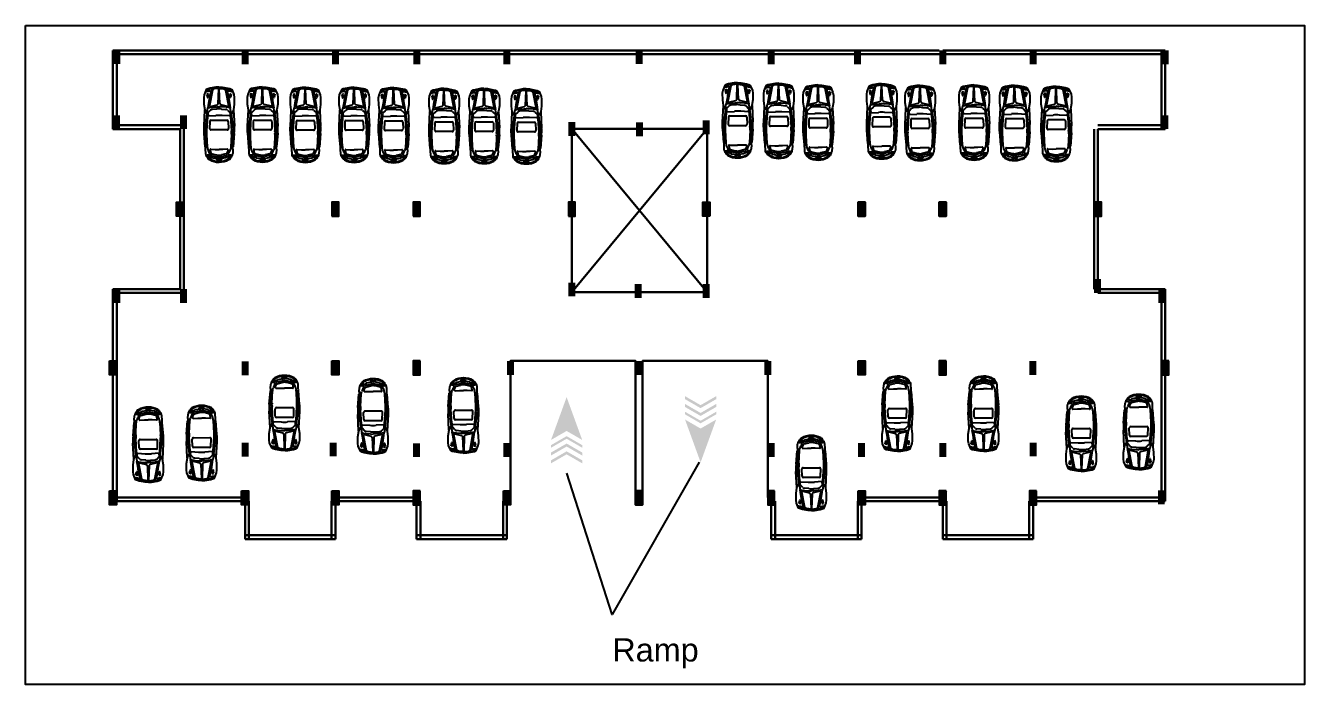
# Model space of a CAD drawing. Header units: metres. Extents: x -72765 to 212724, y -99942 to -66417.
# Drawn here: x 73953 to 137689, y -99304 to -66473 of the extents above; entities that cross this region are included whole.
import ezdxf
from ezdxf import colors
from ezdxf.entities.mleader import LeaderData, LeaderLine
from ezdxf.math import Vec2, Vec3

# ---------------------------------------------------------------- set-up
doc = ezdxf.new("R2010")
doc.units = ezdxf.units.M
doc.header["$MEASUREMENT"] = 0
for name, color, linetype in [('Beam', 6, 'Continuous'), ('cad-block.com', 7, 'Continuous'), ('column', 1, 'Continuous'), ('Hatch', 253, 'Continuous')]:
    doc.layers.add(name, color=color, linetype=linetype)
doc.layers.add('Wall', color=7, linetype='Continuous', lineweight=30)
doc.styles.get("Standard").update_dxf_attribs({"font": 'arial.ttf'})

# ---------------------------------------------------------------- blocks, each defined once
blk = doc.blocks.new('A$C7FB7262A')
for p, q in [((79, 1072), (119, 1249)), ((119, 1249), (163, 1324)), ((153, 1223), (163, 1346)), ((232, 1380), (226, 1354)), ((346, 1234), (338, 1266)), ((340, 1291), (351, 1320)), ((502, 1276), (346, 1234)), ((351, 1320), (502, 1288)), ((1264, 1316), (1002, 1272)), ((1091, 1427), (1877, 1468)), ((1109, 1139), (1232, 1264)), ((1249, 1270), (1366, 1262)), ((1258, 1313), (1946, 1388)), ((1274, 1324), (1431, 1288)), ((1386, 1239), (1366, 886)), ((1431, 1288), (2099, 1330)), ((2148, 1387), (2888, 1299)), ((2219, 1463), (2861, 1411)), ((2265, 1332), (2879, 1306)), ((2431, 1351), (2665, 1386)), ((2879, 1306), (2993, 1276)), ((2974, 1400), (3182, 1389)), ((3333, 1329), (3272, 1333)), ((3297, 1338), (3325, 1327)), ((3343, 1191), (3343, 1318)), ((3346, 1318), (3372, 1307)), ((42, 791), (49, 926)), ((42, 676), (50, 541)), ((49, 926), (79, 1072)), ((201, 1212), (153, 1223)), ((195, 1149), (192, 1106)), ((1053, 857), (1072, 1060)), ((1586, 359), (1585, 1111)), ((1648, 1176), (1987, 1187)), ((2054, 1122), (2055, 349)), ((2978, 1138), (2990, 920)), ((2990, 920), (2990, 738)), ((2991, 553), (2990, 735)), ((3003, 1161), (3125, 1147)), ((3158, 1199), (3236, 1145)), ((3200, 1081), (3252, 854)), ((3200, 393), (3253, 619)), ((3273, 1105), (3315, 1097)), ((3275, 1171), (3334, 1181)), ((3288, 1065), (3335, 842)), ((3289, 408), (3335, 631)), ((3315, 1097), (3396, 1048)), ((3325, 1180), (3373, 1062)), ((3396, 1048), (3440, 779)), ((3396, 425), (3440, 695)), ((3426, 870), (3482, 846)), ((3426, 604), (3482, 628)), ((3482, 846), (3503, 793)), ((3482, 628), (3503, 681)), ((3503, 793), (3506, 737)), ((3503, 681), (3506, 737)), ((50, 541), (80, 395)), ((80, 395), (120, 219)), ((120, 219), (164, 143)), ((202, 255), (154, 245)), ((154, 245), (164, 121)), ((196, 319), (193, 361)), ((233, 87), (227, 114)), ((347, 234), (339, 201)), ((341, 177), (352, 148)), ((503, 192), (347, 234)), ((352, 148), (503, 180)), ((1265, 153), (1003, 197)), ((1053, 611), (1073, 409)), ((1092, 42), (1878, 3)), ((1110, 330), (1233, 205)), ((1250, 199), (1367, 208)), ((1259, 156), (1947, 83)), ((1275, 146), (1432, 182)), ((1387, 231), (1367, 584)), ((1432, 182), (2101, 141)), ((1649, 294), (1988, 284)), ((2149, 84), (2889, 174)), ((2220, 8), (2863, 61)), ((2266, 139), (2880, 167)), ((2432, 120), (2667, 86)), ((2880, 167), (2994, 197)), ((2975, 73), (3183, 84)), ((2979, 334), (2991, 553)), ((3003, 312), (3126, 326)), ((3159, 274), (3236, 328)), ((3334, 145), (3273, 141)), ((3274, 368), (3315, 376)), ((3276, 303), (3335, 293)), ((3298, 135), (3326, 146)), ((3315, 376), (3396, 425)), ((3326, 293), (3374, 412)), ((3344, 282), (3344, 156)), ((3347, 156), (3373, 166))]:
    blk.add_line(p, q)
for points in [[(0, 742), (5, 889), (54, 1162), (79, 1256), (123, 1343), (365, 1444), (499, 1463), (820, 1463), (1086, 1422), (1264, 1346)], [(71, 739), (95, 971), (140, 1065), (239, 1128), (389, 1178), (768, 1232), (1002, 1272), (970, 1070), (953, 859), (946, 734)], [(0, 725), (5, 578), (55, 305), (80, 211), (124, 125), (367, 24), (500, 5), (821, 6), (1088, 47), (1265, 123)], [(71, 728), (95, 497), (141, 402), (239, 339), (390, 290), (769, 237), (1003, 197), (970, 399), (954, 610), (946, 734)], [(143, 1047), (878, 1192), (919, 1177), (926, 1147), (846, 820), (788, 772), (92, 747)], [(144, 420), (879, 277), (920, 292), (927, 322), (847, 649), (788, 697), (92, 721)]]:
    blk.add_lwpolyline(points)
for centre, radius, start, end in [((1491, 1060), 1299, 166.91658, 176.08111), ((381, 1276), 43.3, 159.97873, 192.53841), ((500, 1282), 6.5, 284.96001, 78.11246), ((1248, 1249), 21.7, 85.71507, 135.30465), ((1365, 1240), 21.7, 356.72561, 85.71507), ((2010, -1127), 2598, 85.39524, 92.94517), ((2046, 1243), 176, 54.64918, 124.77695), ((2198, -226), 1559, 87.54913, 93.62371), ((2892, -157), 1559, 86.99981, 98.3676), ((2861, 773), 520, 55.07004, 75.25506), ((3170, 1147), 242, 57.32995, 87.18237), ((3573, 1258), 310, 166.09608, 196.35351), ((3332, 1318), 10.8, 0, 86.33043), ((2831, 784), 722, 356.24509, 44.51945), ((3321, 1187), 130, 46.38363, 67.20138), ((3155, 1013), 371, 30.45768, 46.38363), ((1080, 735), 1039, 176.89416, 183.21881), ((2346, 736), 1299, 174.62136, 185.49162), ((1201, 1048), 130, 135.30465, 174.62136), ((3960, 737), 2598, 176.72561, 183.38736), ((1650, 1111), 65, 91.82012, 179.9989), ((1989, 1122), 65, 359.92446, 91.82012), ((3000, 1140), 21.7, 83.37601, 183.11504), ((3115, 1061), 86.6, 13.12265, 83.37601), ((3161, 1038), 130, 11.76937, 55.07004), ((2746, 736), 520, 346.99033, 13.12265), ((3332, 1191), 10.8, 279.60772, 0), ((2826, 736), 520, 348.3436, 11.76937), ((2831, 688), 722, 315.59352, 3.86789), ((3184, 737), 260, 350.72464, 9.38834), ((2731, 764), 863, 358.06945, 30.45768), ((2732, 709), 863, 329.65529, 2.04353), ((1492, 410), 1299, 184.03187, 193.1964), ((382, 192), 43.3, 167.57457, 200.13424), ((502, 186), 6.5, 282.00051, 75.15297), ((1202, 421), 130, 185.49162, 224.80833), ((1249, 220), 21.7, 224.80833, 274.3979), ((1366, 229), 21.7, 274.3979, 3.38736), ((1651, 359), 65, 180.11408, 268.29286), ((2006, 2598), 2598, 267.1678, 274.71773), ((2047, 228), 176, 235.33603, 305.46379), ((1990, 349), 65, 268.29286, 0.18852), ((2196, 1697), 1559, 266.48926, 272.56385), ((2890, 1629), 1559, 261.74537, 273.11317), ((3001, 333), 21.7, 176.99794, 276.73697), ((2861, 699), 520, 284.85791, 305.04293), ((3116, 412), 86.6, 276.73697, 346.99033), ((3171, 326), 242, 272.9306, 302.78303), ((3162, 435), 130, 305.04293, 348.3436), ((3574, 216), 310, 163.75946, 194.01689), ((3333, 156), 10.8, 273.78255, 0.11298), ((3333, 282), 10.8, 0.11298, 80.50526), ((3322, 286), 130, 292.9116, 313.72935), ((3155, 460), 371, 313.72935, 329.65529)]:
    blk.add_arc(centre, radius, start, end)

msp = doc.modelspace()

# ---------------------------------------------------------------- hatches: boundary and pattern name
at = {"layer": 'column'}
h = msp.add_hatch(color=256, dxfattribs=at)
h.dxf.hatch_style = 1
h.paths.add_polyline_path([(78671.99778, -68394.39324), (78325.45137, -68394.39324), (78325.45137, -67701.30042), (78671.99778, -67701.30042)])
h = msp.add_hatch(color=256, dxfattribs=at)
h.dxf.hatch_style = 1
h.paths.add_polyline_path([(84717.30746, -67706.44907), (85063.85388, -67706.44907), (85063.85388, -68399.5419), (84717.30746, -68399.5419)])
h = msp.add_hatch(color=256, dxfattribs=at)
h.dxf.hatch_style = 1
h.paths.add_polyline_path([(89222.41085, -67714.30548), (89568.95727, -67714.30548), (89568.95727, -68407.3983), (89222.41085, -68407.3983)])
h = msp.add_hatch(color=256, dxfattribs=at)
h.dxf.hatch_style = 1
h.paths.add_polyline_path([(93621.89684, -67718.98418), (93275.35043, -67718.98418), (93275.35043, -68412.07701), (93621.89684, -68412.07701)])
h = msp.add_hatch(color=256, dxfattribs=at)
h.dxf.hatch_style = 1
h.paths.add_polyline_path([(98117.10216, -67706.44907), (97770.55575, -67706.44907), (97770.55575, -68399.5419), (98117.10216, -68399.5419)])
h = msp.add_hatch(color=256, dxfattribs=at)
h.dxf.hatch_style = 1
h.paths.add_polyline_path([(104701.48404, -67695.65132), (104354.93763, -67695.65132), (104354.93763, -68388.74414), (104701.48404, -68388.74414)])
h = msp.add_hatch(color=256, dxfattribs=at)
h.dxf.hatch_style = 1
h.paths.add_polyline_path([(110939.31951, -67702.73868), (111285.86592, -67702.73868), (111285.86592, -68395.83151), (110939.31951, -68395.83151)])
h = msp.add_hatch(color=256, dxfattribs=at)
h.dxf.hatch_style = 1
h.paths.add_polyline_path([(115235.17815, -67704.4802), (115581.72456, -67704.4802), (115581.72456, -68397.57303), (115235.17815, -68397.57303)])
h = msp.add_hatch(color=256, dxfattribs=at)
h.dxf.hatch_style = 1
h.paths.add_polyline_path([(119834.01082, -67706.44907), (119487.4644, -67706.44907), (119487.4644, -68399.5419), (119834.01082, -68399.5419)])
h = msp.add_hatch(color=256, dxfattribs=at)
h.dxf.hatch_style = 1
h.paths.add_polyline_path([(124339.11421, -67717.87515), (123992.56779, -67717.87515), (123992.56779, -68410.96798), (124339.11421, -68410.96798)])
h = msp.add_hatch(color=256, dxfattribs=at)
h.dxf.hatch_style = 1
h.paths.add_polyline_path([(130576.94967, -68399.5419), (130923.49609, -68399.5419), (130923.49609, -67706.44907), (130576.94967, -67706.44907)])
h = msp.add_hatch(color=256, dxfattribs=at)
h.dxf.hatch_style = 1
h.paths.add_polyline_path([(78652.74521, -71633.97511), (78306.19879, -71633.97511), (78306.19879, -70940.88228), (78652.74521, -70940.88228)])
h = msp.add_hatch(color=256, dxfattribs=at)
h.dxf.hatch_style = 1
h.paths.add_polyline_path([(82002.69388, -71633.97511), (81656.14747, -71633.97511), (81656.14747, -70940.88228), (82002.69388, -70940.88228)])
h = msp.add_hatch(color=256, dxfattribs=at)
h.dxf.hatch_style = 1
h.paths.add_polyline_path([(101351.53537, -71971.90063), (101004.98895, -71971.90063), (101004.98895, -71278.8078), (101351.53537, -71278.8078)])
h = msp.add_hatch(color=256, dxfattribs=at)
h.dxf.hatch_style = 1
h.paths.add_polyline_path([(104719.26384, -71292.52626), (104372.71743, -71292.52626), (104372.71743, -71985.61909), (104719.26384, -71985.61909)])
h = msp.add_hatch(color=256, dxfattribs=at)
h.dxf.hatch_style = 1
h.paths.add_polyline_path([(108051.43272, -71895.35186), (107704.8863, -71895.35186), (107704.8863, -71202.25903), (108051.43272, -71202.25903)])
h = msp.add_hatch(color=256, dxfattribs=at)
h.dxf.hatch_style = 1
h.paths.add_polyline_path([(130904.24351, -71633.97511), (130557.69709, -71633.97511), (130557.69709, -70940.88228), (130904.24351, -70940.88228)])
h = msp.add_hatch(color=256, dxfattribs=at)
h.dxf.hatch_style = 1
h.paths.add_polyline_path([(81482.87426, -75965.80529), (81829.42067, -75965.80529), (81829.42067, -75272.71246), (81482.87426, -75272.71246)])
h = msp.add_hatch(color=256, dxfattribs=at)
h.dxf.hatch_style = 1
h.paths.add_polyline_path([(89568.95727, -75965.80529), (89222.41085, -75965.80529), (89222.41085, -75272.71246), (89568.95727, -75272.71246)])
h = msp.add_hatch(color=256, dxfattribs=at)
h.dxf.hatch_style = 1
h.paths.add_polyline_path([(93611.99877, -75965.80529), (93265.45236, -75965.80529), (93265.45236, -75272.71246), (93611.99877, -75272.71246)])
h = msp.add_hatch(color=256, dxfattribs=at)
h.dxf.hatch_style = 1
h.paths.add_polyline_path([(101351.53537, -75965.80529), (101004.98895, -75965.80529), (101004.98895, -75272.71246), (101351.53537, -75272.71246)])
h = msp.add_hatch(color=256, dxfattribs=at)
h.dxf.hatch_style = 1
h.paths.add_polyline_path([(107704.8863, -75965.80529), (108051.43272, -75965.80529), (108051.43272, -75272.71246), (107704.8863, -75272.71246)])
h = msp.add_hatch(color=256, dxfattribs=at)
h.dxf.hatch_style = 1
h.paths.add_polyline_path([(115444.4229, -75965.80529), (115790.96931, -75965.80529), (115790.96931, -75272.71246), (115444.4229, -75272.71246)])
h = msp.add_hatch(color=256, dxfattribs=at)
h.dxf.hatch_style = 1
h.paths.add_polyline_path([(115790.96931, -75965.80529), (115444.4229, -75965.80529), (115444.4229, -75272.71246), (115790.96931, -75272.71246)])
h = msp.add_hatch(color=256, dxfattribs=at)
h.dxf.hatch_style = 1
h.paths.add_polyline_path([(119487.4644, -75965.80529), (119834.01082, -75965.80529), (119834.01082, -75272.71246), (119487.4644, -75272.71246)])
h = msp.add_hatch(color=256, dxfattribs=at)
h.dxf.hatch_style = 1
h.paths.add_polyline_path([(119834.01082, -75965.80529), (119487.4644, -75965.80529), (119487.4644, -75272.71246), (119834.01082, -75272.71246)])
h = msp.add_hatch(color=256, dxfattribs=at)
h.dxf.hatch_style = 1
h.paths.add_polyline_path([(127573.54741, -75965.80529), (127227.001, -75965.80529), (127227.001, -75272.71246), (127573.54741, -75272.71246)])
h = msp.add_hatch(color=256, dxfattribs=at)
h.dxf.hatch_style = 1
h.paths.add_polyline_path([(78671.99778, -80293.27818), (78325.45137, -80293.27818), (78325.45137, -79600.18535), (78671.99778, -79600.18535)])
h = msp.add_hatch(color=256, dxfattribs=at)
h.dxf.hatch_style = 1
h.paths.add_polyline_path([(81997.58672, -80290.96297), (81651.04031, -80290.96297), (81651.04031, -79597.87014), (81997.58672, -79597.87014)])
h = msp.add_hatch(color=256, dxfattribs=at)
h.dxf.hatch_style = 1
h.paths.add_polyline_path([(101351.53537, -79971.02636), (101004.98895, -79971.02636), (101004.98895, -79277.93353), (101351.53537, -79277.93353)])
h = msp.add_hatch(color=256, dxfattribs=at)
h.dxf.hatch_style = 1
h.paths.add_polyline_path([(104653.27425, -79356.38907), (104306.72783, -79356.38907), (104306.72783, -80049.4819), (104653.27425, -80049.4819)])
h = msp.add_hatch(color=256, dxfattribs=at)
h.dxf.hatch_style = 1
h.paths.add_polyline_path([(108051.43272, -80042.87044), (107704.8863, -80042.87044), (107704.8863, -79349.77761), (108051.43272, -79349.77761)])
h = msp.add_hatch(color=256, dxfattribs=at)
h.dxf.hatch_style = 1
h.paths.add_polyline_path([(127554.29483, -79797.06843), (127207.74842, -79797.06843), (127207.74842, -79103.9756), (127554.29483, -79103.9756)])
h = msp.add_hatch(color=256, dxfattribs=at)
h.dxf.hatch_style = 1
h.paths.add_polyline_path([(130747.51499, -80298.11965), (130400.96858, -80298.11965), (130400.96858, -79605.02682), (130747.51499, -79605.02682)])
h = msp.add_hatch(color=256, dxfattribs=at)
h.dxf.hatch_style = 1
h.paths.add_polyline_path([(78479.472, -83185.52226), (78132.92558, -83185.52226), (78132.92558, -83878.61509), (78479.472, -83878.61509)])
h = msp.add_hatch(color=256, dxfattribs=at)
h.dxf.hatch_style = 1
h.paths.add_polyline_path([(85076.81114, -83899.37949), (84730.26473, -83899.37949), (84730.26473, -83206.28666), (85076.81114, -83206.28666)])
h = msp.add_hatch(color=256, dxfattribs=at)
h.dxf.hatch_style = 1
h.paths.add_polyline_path([(89568.95727, -83185.52226), (89222.41085, -83185.52226), (89222.41085, -83878.61509), (89568.95727, -83878.61509)])
h = msp.add_hatch(color=256, dxfattribs=at)
h.dxf.hatch_style = 1
h.paths.add_polyline_path([(93265.45236, -83185.52226), (93611.99877, -83185.52226), (93611.99877, -83878.61509), (93265.45236, -83878.61509)])
h = msp.add_hatch(color=256, dxfattribs=at)
h.dxf.hatch_style = 1
h.paths.add_polyline_path([(98290.37537, -83878.61509), (97943.82896, -83878.61509), (97943.82896, -83185.52226), (98290.37537, -83185.52226)])
h = msp.add_hatch(color=256, dxfattribs=at)
h.dxf.hatch_style = 1
h.paths.add_polyline_path([(104354.93763, -83185.52226), (104701.48404, -83185.52226), (104701.48404, -83878.61509), (104354.93763, -83878.61509)])
h = msp.add_hatch(color=256, dxfattribs=at)
h.dxf.hatch_style = 1
h.paths.add_polyline_path([(110766.0463, -83880.64735), (111112.59271, -83880.64735), (111112.59271, -83187.55452), (110766.0463, -83187.55452)])
h = msp.add_hatch(color=256, dxfattribs=at)
h.dxf.hatch_style = 1
h.paths.add_polyline_path([(115790.96931, -83185.52226), (115444.4229, -83185.52226), (115444.4229, -83878.61509), (115790.96931, -83878.61509)])
h = msp.add_hatch(color=256, dxfattribs=at)
h.dxf.hatch_style = 1
h.paths.add_polyline_path([(119487.4644, -83185.52226), (119834.01082, -83185.52226), (119834.01082, -83878.61509), (119487.4644, -83878.61509)])
h = msp.add_hatch(color=256, dxfattribs=at)
h.dxf.hatch_style = 1
h.paths.add_polyline_path([(123983.90261, -83189.74365), (124330.44903, -83189.74365), (124330.44903, -83882.83648), (123983.90261, -83882.83648)])
h = msp.add_hatch(color=256, dxfattribs=at)
h.dxf.hatch_style = 1
h.paths.add_polyline_path([(130576.94967, -83185.52226), (130923.49609, -83185.52226), (130923.49609, -83878.61509), (130576.94967, -83878.61509)])
h = msp.add_hatch(color=256, dxfattribs=at)
h.dxf.hatch_style = 1
h.paths.add_polyline_path([(85063.85388, -87952.74558), (84717.30746, -87952.74558), (84717.30746, -87259.65275), (85063.85388, -87259.65275)])
h = msp.add_hatch(color=256, dxfattribs=at)
h.dxf.hatch_style = 1
h.paths.add_polyline_path([(89454.67177, -87943.57879), (89108.12535, -87943.57879), (89108.12535, -87250.48596), (89454.67177, -87250.48596)])
h = msp.add_hatch(color=256, dxfattribs=at)
h.dxf.hatch_style = 1
h.paths.add_polyline_path([(93611.99877, -87976.58097), (93265.45236, -87976.58097), (93265.45236, -87283.48814), (93611.99877, -87283.48814)])
h = msp.add_hatch(color=256, dxfattribs=at)
h.dxf.hatch_style = 1
h.paths.add_polyline_path([(98113.03751, -87964.5723), (97766.4911, -87964.5723), (97766.4911, -87271.47947), (98113.03751, -87271.47947)])
h = msp.add_hatch(color=256, dxfattribs=at)
h.dxf.hatch_style = 1
h.paths.add_polyline_path([(111285.86592, -87964.40768), (110939.31951, -87964.40768), (110939.31951, -87271.31485), (111285.86592, -87271.31485)])
h = msp.add_hatch(color=256, dxfattribs=at)
h.dxf.hatch_style = 1
h.paths.add_polyline_path([(115790.96931, -87964.40768), (115444.4229, -87964.40768), (115444.4229, -87271.31485), (115790.96931, -87271.31485)])
h = msp.add_hatch(color=256, dxfattribs=at)
h.dxf.hatch_style = 1
h.paths.add_polyline_path([(119834.01082, -87964.40768), (119487.4644, -87964.40768), (119487.4644, -87271.31485), (119834.01082, -87271.31485)])
h = msp.add_hatch(color=256, dxfattribs=at)
h.dxf.hatch_style = 1
h.paths.add_polyline_path([(124339.11421, -87942.23583), (123992.56779, -87942.23583), (123992.56779, -87249.143), (124339.11421, -87249.143)])
h = msp.add_hatch(color=256, dxfattribs=at)
h.dxf.hatch_style = 1
h.paths.add_polyline_path([(78479.472, -89654.38867), (78132.92558, -89654.38867), (78132.92558, -90347.4815), (78479.472, -90347.4815)])
h = msp.add_hatch(color=256, dxfattribs=at)
h.dxf.hatch_style = 1
h.paths.add_polyline_path([(85063.85388, -89654.38867), (84717.30746, -89654.38867), (84717.30746, -90347.4815), (85063.85388, -90347.4815)])
h = msp.add_hatch(color=256, dxfattribs=at)
h.dxf.hatch_style = 1
h.paths.add_polyline_path([(89568.95727, -89654.38867), (89222.41085, -89654.38867), (89222.41085, -90347.4815), (89568.95727, -90347.4815)])
h = msp.add_hatch(color=256, dxfattribs=at)
h.dxf.hatch_style = 1
h.paths.add_polyline_path([(93265.45236, -89654.38867), (93611.99877, -89654.38867), (93611.99877, -90347.4815), (93265.45236, -90347.4815)])
h = msp.add_hatch(color=256, dxfattribs=at)
h.dxf.hatch_style = 1
h.paths.add_polyline_path([(98117.10216, -89654.38867), (97770.55575, -89654.38867), (97770.55575, -90347.4815), (98117.10216, -90347.4815)])
h = msp.add_hatch(color=256, dxfattribs=at)
h.dxf.hatch_style = 1
h.paths.add_polyline_path([(104701.48404, -89654.38867), (104354.93763, -89654.38867), (104354.93763, -90347.4815), (104701.48404, -90347.4815)])
h = msp.add_hatch(color=256, dxfattribs=at)
h.dxf.hatch_style = 1
h.paths.add_polyline_path([(104354.93763, -89654.38867), (104701.48404, -89654.38867), (104701.48404, -90347.4815), (104354.93763, -90347.4815)])
h = msp.add_hatch(color=256, dxfattribs=at)
h.dxf.hatch_style = 1
h.paths.add_polyline_path([(110939.31951, -89654.38867), (111285.86592, -89654.38867), (111285.86592, -90347.4815), (110939.31951, -90347.4815)])
h = msp.add_hatch(color=256, dxfattribs=at)
h.dxf.hatch_style = 1
h.paths.add_polyline_path([(115790.96931, -89654.38867), (115444.4229, -89654.38867), (115444.4229, -90347.4815), (115790.96931, -90347.4815)])
h = msp.add_hatch(color=256, dxfattribs=at)
h.dxf.hatch_style = 1
h.paths.add_polyline_path([(119487.4644, -89654.38867), (119834.01082, -89654.38867), (119834.01082, -90347.4815), (119487.4644, -90347.4815)])
h = msp.add_hatch(color=256, dxfattribs=at)
h.dxf.hatch_style = 1
h.paths.add_polyline_path([(123992.56779, -89654.38867), (124339.11421, -89654.38867), (124339.11421, -90347.4815), (123992.56779, -90347.4815)])
h = msp.add_hatch(color=256, dxfattribs=at)
h.dxf.hatch_style = 1
h.paths.add_polyline_path([(130384.42389, -89635.13609), (130730.9703, -89635.13609), (130730.9703, -90328.22892), (130384.42389, -90328.22892)])
at = {"layer": 'Hatch'}
h = msp.add_hatch(color=256, dxfattribs=at)
h.dxf.hatch_style = 1
h.paths.add_polyline_path([(101693.79444, -88286.29534), (100918.03192, -87838.40864), (100142.26941, -88286.29534), (100142.26941, -88136.76133), (100918.03192, -87688.87463), (101693.79444, -88136.76133)])
h.paths.add_polyline_path([(101693.79444, -87897.79458), (100918.03192, -87449.90788), (100142.26941, -87897.79458), (100142.26941, -87748.26057), (100918.03192, -87300.37387), (101693.79444, -87748.26057)])
h.paths.add_polyline_path([(101693.79444, -87379.79356), (101693.79444, -87509.29382), (100918.03192, -87061.40712), (100142.26941, -87509.29382), (100142.26941, -87379.79356), (100918.03192, -86931.90687)])
h.paths.add_polyline_path([(100142.26941, -87120.79306), (100918.03192, -86672.90636), (101693.79444, -87120.79306), (100918.03192, -84989.40306)])
h = msp.add_hatch(color=256, dxfattribs=at)
h.dxf.hatch_style = 1
h.paths.add_polyline_path([(108371.082, -84939.99123), (107595.31948, -85387.87793), (106819.55697, -84939.99123), (106819.55697, -85089.52525), (107595.31948, -85537.41195), (108371.082, -85089.52525)])
h.paths.add_polyline_path([(108371.082, -85328.492), (107595.31948, -85776.37869), (106819.55697, -85328.492), (106819.55697, -85478.02601), (107595.31948, -85925.91271), (108371.082, -85478.02601)])
h.paths.add_polyline_path([(108371.082, -85846.49301), (108371.082, -85716.99276), (107595.31948, -86164.87946), (106819.55697, -85716.99276), (106819.55697, -85846.49301), (107595.31948, -86294.37971)])
h.paths.add_polyline_path([(106819.55697, -86105.49352), (107595.31948, -86553.38022), (108371.082, -86105.49352), (107595.31948, -88236.88352)])

# ---------------------------------------------------------------- linework, layer by layer
at = {"layer": 'Beam', "color": 3}
msp.add_lwpolyline([(73953.38097, -66472.69482), (137688.6037, -66472.69482), (137688.6037, -99304.28313), (73953.38097, -99304.28313)], close=True, dxfattribs=at)
at = {"layer": 'column'}
msp.add_line((119834.01082, -89654.38867), (119487.4644, -90347.4815), dxfattribs=at)
for points in [[(81829.42067, -75965.80529), (81482.87426, -75965.80529), (81482.87426, -75272.71246), (81829.42067, -75272.71246)], [(89222.41085, -75965.80529), (89568.95727, -75965.80529), (89568.95727, -75272.71246), (89222.41085, -75272.71246)], [(93265.45236, -75965.80529), (93611.99877, -75965.80529), (93611.99877, -75272.71246), (93265.45236, -75272.71246)], [(101004.98895, -75965.80529), (101351.53537, -75965.80529), (101351.53537, -75272.71246), (101004.98895, -75272.71246)], [(108051.43272, -75965.80529), (107704.8863, -75965.80529), (107704.8863, -75272.71246), (108051.43272, -75272.71246)], [(115790.96931, -75965.80529), (115444.4229, -75965.80529), (115444.4229, -75272.71246), (115790.96931, -75272.71246)], [(115444.4229, -75965.80529), (115790.96931, -75965.80529), (115790.96931, -75272.71246), (115444.4229, -75272.71246)], [(119834.01082, -75965.80529), (119487.4644, -75965.80529), (119487.4644, -75272.71246), (119834.01082, -75272.71246)], [(119487.4644, -75965.80529), (119834.01082, -75965.80529), (119834.01082, -75272.71246), (119487.4644, -75272.71246)], [(127227.001, -75965.80529), (127573.54741, -75965.80529), (127573.54741, -75272.71246), (127227.001, -75272.71246)], [(78132.92558, -83185.52226), (78479.472, -83185.52226), (78479.472, -83878.61509), (78132.92558, -83878.61509)], [(89222.41085, -83185.52226), (89568.95727, -83185.52226), (89568.95727, -83878.61509), (89222.41085, -83878.61509)], [(93611.99877, -83185.52226), (93265.45236, -83185.52226), (93265.45236, -83878.61509), (93611.99877, -83878.61509)], [(115444.4229, -83185.52226), (115790.96931, -83185.52226), (115790.96931, -83878.61509), (115444.4229, -83878.61509)], [(119834.01082, -83185.52226), (119487.4644, -83185.52226), (119487.4644, -83878.61509), (119834.01082, -83878.61509)], [(130923.49609, -83185.52226), (130576.94967, -83185.52226), (130576.94967, -83878.61509), (130923.49609, -83878.61509)], [(78132.92558, -89654.38867), (78479.472, -89654.38867), (78479.472, -90347.4815), (78132.92558, -90347.4815)], [(84717.30746, -89654.38867), (85063.85388, -89654.38867), (85063.85388, -90347.4815), (84717.30746, -90347.4815)], [(89222.41085, -89654.38867), (89568.95727, -89654.38867), (89568.95727, -90347.4815), (89222.41085, -90347.4815)], [(93611.99877, -89654.38867), (93265.45236, -89654.38867), (93265.45236, -90347.4815), (93611.99877, -90347.4815)], [(97770.55575, -89654.38867), (98117.10216, -89654.38867), (98117.10216, -90347.4815), (97770.55575, -90347.4815)], [(104354.93763, -89654.38867), (104701.48404, -89654.38867), (104701.48404, -90347.4815), (104354.93763, -90347.4815)], [(104701.48404, -89654.38867), (104354.93763, -89654.38867), (104354.93763, -90347.4815), (104701.48404, -90347.4815)], [(111285.86592, -89654.38867), (110939.31951, -89654.38867), (110939.31951, -90347.4815), (111285.86592, -90347.4815)], [(115444.4229, -89654.38867), (115790.96931, -89654.38867), (115790.96931, -90347.4815), (115444.4229, -90347.4815)], [(119834.01082, -89654.38867), (119487.4644, -89654.38867), (119487.4644, -90347.4815), (119834.01082, -90347.4815)], [(124339.11421, -89654.38867), (123992.56779, -89654.38867), (123992.56779, -90347.4815), (124339.11421, -90347.4815)]]:
    msp.add_lwpolyline(points, close=True, dxfattribs=at)
at = {"layer": 'Wall'}
for p, q in [((78306.19879, -67706.44907), (78306.19879, -71633.97511)), ((78306.19879, -67706.44907), (84890.58067, -67706.44907)), ((78306.19879, -67898.97486), (84890.58067, -67898.97486)), ((78498.72458, -67706.44907), (78498.72458, -71633.97511)), ((84890.58067, -67706.44907), (89395.68406, -67706.44907)), ((84890.58067, -67898.97486), (89395.68406, -67898.97486)), ((97943.82896, -67706.44907), (89395.68406, -67706.44907)), ((97943.82896, -67898.97486), (89395.68406, -67898.97486)), ((104528.21083, -67706.44907), (97943.82896, -67706.44907)), ((104528.21083, -67898.97486), (97943.82896, -67898.97486)), ((104528.21083, -67706.44907), (104528.21083, -67879.72228)), ((104528.21083, -67706.44907), (111112.59271, -67706.44907)), ((104528.21083, -67706.44907), (104528.21083, -67879.72228)), ((104528.21083, -67898.97486), (111112.59271, -67898.97486)), ((111112.59271, -67706.44907), (119487.4644, -67706.44907)), ((111112.59271, -67898.97486), (119487.4644, -67898.97486)), ((124165.841, -67706.44907), (119660.73761, -67706.44907)), ((124165.841, -67898.97486), (119660.73761, -67898.97486)), ((130750.22288, -67706.44907), (124165.841, -67706.44907)), ((130750.22288, -67898.97486), (124165.841, -67898.97486)), ((130557.69709, -67706.44907), (130557.69709, -71633.97511)), ((130750.22288, -67706.44907), (130750.22288, -71633.97511)), ((130750.22288, -67706.44907), (130750.22288, -71633.97511)), ((78306.19879, -71441.44932), (81848.67325, -71441.44932)), ((78306.19879, -71633.97511), (81656.14747, -71633.97511)), ((81656.14747, -79604.54264), (81656.14747, -71633.97511)), ((81848.67325, -79797.06843), (81848.67325, -71415.0224)), ((127207.74842, -79604.54264), (127207.74842, -71633.97511)), ((130750.22288, -71441.44932), (127400.2742, -71441.44932)), ((127400.2742, -79604.54264), (127400.2742, -71633.97511)), ((130750.22288, -71633.97511), (127400.2742, -71633.97511)), ((78306.19879, -79604.54264), (78306.19879, -83532.06868)), ((78306.19879, -79604.54264), (81656.14747, -79604.54264)), ((78498.72458, -79604.54264), (78498.72458, -83532.06868)), ((130750.22288, -79604.54264), (127400.2742, -79604.54264)), ((130557.69709, -79604.54264), (130557.69709, -83532.06868)), ((130750.22288, -79604.54264), (130750.22288, -83532.06868)), ((130750.22288, -79604.54264), (130750.22288, -83532.06868)), ((78306.19879, -79797.06843), (81848.67325, -79797.06843)), ((130750.22288, -79797.06843), (127400.2742, -79797.06843)), ((78306.19879, -83532.06868), (78306.19879, -90174.20829)), ((78498.72458, -83532.06868), (78498.72458, -90174.20829)), ((130557.69709, -83532.06868), (130557.69709, -90174.20829)), ((130750.22288, -83532.06868), (130750.22288, -90174.20829)), ((130750.22288, -83532.06868), (130750.22288, -90174.20829)), ((84890.58067, -89981.68251), (78306.19879, -89981.68251)), ((84890.58067, -90174.20829), (78306.19879, -90174.20829)), ((84890.58067, -90174.20829), (84890.58067, -92057.72819)), ((85083.10646, -90174.20829), (85083.10646, -92057.72819)), ((89203.15827, -90174.20829), (89203.15827, -92057.72819)), ((89395.68406, -89981.68251), (93438.72556, -89981.68251)), ((89395.68406, -90174.20829), (89395.68406, -92057.72819)), ((89395.68406, -90174.20829), (93438.72556, -90174.20829)), ((93438.72556, -90174.20829), (93438.72556, -92057.72819)), ((93631.25135, -90174.20829), (93631.25135, -92057.72819)), ((97751.30317, -90174.20829), (97751.30317, -92057.72819)), ((97943.82896, -89981.68251), (98117.10216, -89981.68251)), ((97943.82896, -90174.20829), (98117.10216, -90174.20829)), ((97943.82896, -90174.20829), (97943.82896, -92057.72819)), ((104354.93763, -89981.68251), (104528.21083, -89981.68251)), ((104354.93763, -90174.20829), (104528.21083, -90174.20829)), ((104701.48404, -89981.68251), (104528.21083, -89981.68251)), ((104701.48404, -90174.20829), (104528.21083, -90174.20829)), ((111112.59271, -89981.68251), (110939.31951, -89981.68251)), ((111112.59271, -90174.20829), (110939.31951, -90174.20829)), ((111112.59271, -90174.20829), (111112.59271, -92057.72819)), ((111305.1185, -90174.20829), (111305.1185, -92057.72819)), ((115425.17032, -90174.20829), (115425.17032, -92057.72819)), ((115617.6961, -89981.68251), (119660.73761, -89981.68251)), ((115617.6961, -90174.20829), (115617.6961, -92057.72819)), ((115617.6961, -90174.20829), (119660.73761, -90174.20829)), ((119660.73761, -90174.20829), (119660.73761, -92057.72819)), ((119853.2634, -90174.20829), (119853.2634, -92057.72819)), ((123973.31521, -90174.20829), (123973.31521, -92057.72819)), ((124165.841, -89981.68251), (130750.22288, -89981.68251)), ((124165.841, -90174.20829), (130750.22288, -90174.20829)), ((124165.841, -90174.20829), (124165.841, -92057.72819)), ((84890.58067, -91865.20241), (89395.68406, -91865.20241)), ((84890.58067, -92057.72819), (89395.68406, -92057.72819)), ((97943.82896, -91865.20241), (93438.72556, -91865.20241)), ((97943.82896, -92057.72819), (93438.72556, -92057.72819)), ((111112.59271, -91865.20241), (115617.6961, -91865.20241)), ((111112.59271, -92057.72819), (115617.6961, -92057.72819)), ((124165.841, -91865.20241), (119660.73761, -91865.20241)), ((124165.841, -92057.72819), (119660.73761, -92057.72819))]:
    msp.add_line(p, q, dxfattribs=at)
at = {"layer": 'Wall', "color": 240, "true_color": 0xed1f24}
for p, q in [((101184.94105, -71613.00083), (107928.65152, -71613.00083)), ((101184.94105, -79755.75406), (101184.94105, -71613.00083)), ((101184.94105, -71613.00083), (107928.65152, -79755.75406)), ((101184.94105, -79755.75406), (107928.65152, -71613.00083)), ((107928.65152, -71613.00083), (107928.65152, -79755.75406)), ((107928.65152, -79755.75406), (101184.94105, -79755.75406))]:
    msp.add_line(p, q, dxfattribs=at)
at = {"layer": 'Wall'}
for points in [[(98117.10216, -89981.68251), (98117.10216, -83185.52226), (104354.93763, -83185.52226), (104354.93763, -89981.68251)], [(104701.48404, -89981.68251), (104701.48404, -83185.52226), (110939.31951, -83185.52226), (110939.31951, -89981.68251)]]:
    msp.add_lwpolyline(points, dxfattribs=at)

# ---------------------------------------------------------------- block references
at = {"layer": 'cad-block.com', "xscale": 1.04114955584322, "yscale": 1.04114955584322, "zscale": 1.04114955584322}
for p, rotation in [((108672.32882, -69323.14535), 269.9999999999999), ((110720.66966, -69349.72731), 269.9999999999999), ((112689.19383, -69429.46453), 269.9999999999999), ((115854.80003, -69376.30927), 269.9999999999999), ((117770.12708, -69456.0465), 269.9999999999999), ((120456.89628, -69429.46453), 269.9999999999999), ((122478.63855, -69456.0465), 269.9999999999999), ((82830.51828, -69534.05086), 269.9999999999999), ((84997.15657, -69528.76566), 269.9999999999999), ((87130.07955, -69545.28841), 269.9999999999999), ((89560.60408, -69545.28841), 269.9999999999999), ((91528.16256, -69561.8025), 269.9999999999999), ((94043.96202, -69610.95487), 269.9999999999999), ((96044.585, -69610.95487), 269.9999999999999), ((98144.44348, -69627.47762), 269.9999999999999), ((124553.57795, -69509.21042), 269.9999999999999), ((87621.28251, -87648.93312), 89.99999999999997), ((92037.16787, -87815.43428), 89.99999999999997), ((96540.17556, -87772.81476), 89.99999999999997), ((118168.30857, -87688.95335), 89.99999999999997), ((122459.22059, -87688.95335), 89.99999999999997), ((83497.0156, -89147.45222), 89.99999999999997), ((127333.34849, -88687.96898), 89.99999999999997), ((130197.34901, -88594.83401), 89.99999999999997), ((80830.81988, -89230.70714), 89.99999999999997), ((113877.39655, -90644.36844), 89.99999999999997)]:
    msp.add_blockref('A$C7FB7262A', p, dxfattribs=dict(at, rotation=rotation))

# ---------------------------------------------------------------- leaders
at = {"layer": 'Wall'}
ml = msp.add_multileader_mtext('Standard', dxfattribs=at)
ml.set_content('', color=256)
ml.set_leader_properties()
ml.build(insert=Vec2(0, 0))
ml.multileader.update_dxf_attribs({"dogleg_length": 0.36, "arrow_head_size": 6.93093})
ctx = ml.context
ctx.base_point, ctx.char_height, ctx.arrow_head_size, ctx.landing_gap_size, ctx.plane_origin = Vec3(103170.81732, -95819.02105), 6.93093, 6.93093, 3.46546, Vec3(107519.51239, -88215.05732)
ctx.text_align_type = 2
notes = []
notes.append((ctx, [(0, (1, 1, 0), (103191.61011, -95819.02105), (-1, 0), 13.86186, [(0, [(107519.51239, -88215.05732)], 0, [])])]))
ctx.mtext.insert, ctx.mtext.alignment, ctx.mtext.flow_direction = Vec3(103174.28279, -95815.55558), 3, 5
ml = msp.add_multileader_mtext('Standard', dxfattribs=at)
ml.set_content('{\\C3;\\PRamp}', color=256)
ml.set_leader_properties()
ml.build(insert=Vec2(0, 0))
ml.multileader.update_dxf_attribs({"dogleg_length": 0.36, "arrow_head_size": 6.93093})
ctx = ml.context
ctx.base_point, ctx.char_height, ctx.arrow_head_size, ctx.landing_gap_size, ctx.plane_origin = Vec3(103191.61011, -95819.02105), 1155.154716, 6.93093, 3.46546, Vec3(100917.84283, -88764.73968)
notes.append((ctx, [(0, (1, 1, 0), (103177.74825, -95819.02105), (1, 0), 13.86186, [(0, [(100917.84283, -88764.73968)], 0, [])])]))
ctx.mtext.insert, ctx.mtext.flow_direction = Vec3(103195.07557, -95081.09309), 5
for ctx, leaders in notes:
    for number, flags, end, landing, length, lines in leaders:
        leader = LeaderData()
        leader.index, (leader.has_last_leader_line, leader.has_dogleg_vector, leader.attachment_direction) = number, flags
        leader.last_leader_point, leader.dogleg_vector, leader.dogleg_length = Vec3(end), Vec3(landing), length
        for number, points, colour, breaks in lines:
            line = LeaderLine()
            line.index, line.vertices, line.color, line.breaks = number, Vec3.list(points), colors.encode_raw_color(colour), breaks
            leader.lines.append(line)
        ctx.leaders.append(leader)

doc.saveas('drawing.dxf')
